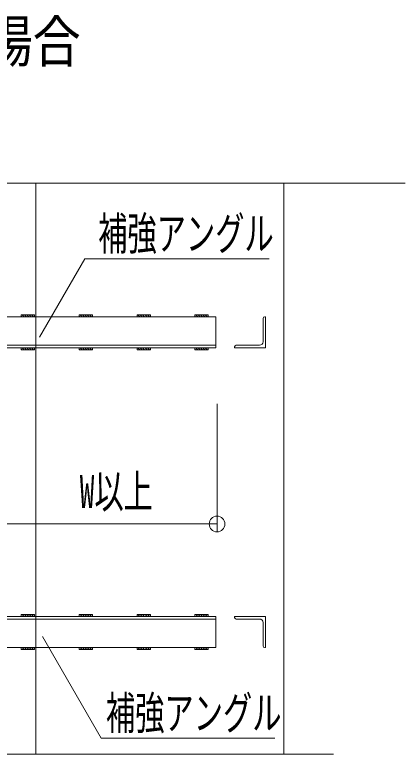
# Model space of a CAD drawing. Units: millimetres, scale not verified. Extents: x -2940 to 2940, y -2044 to 2044.
# Drawn here: x 1575 to 1897, y -1283 to -674 of the extents above; entities that cross this region are included whole.
import ezdxf
from ezdxf.enums import TextEntityAlignment as Align

# ---------------------------------------------------------------- set-up
doc = ezdxf.new("R2010")
doc.units = ezdxf.units.MM
doc.header["$LTSCALE"] = 8
doc.layers.add('0-0_特記', color=4, linetype='Continuous', lineweight=18)
doc.layers.add('0-1_0-0', color=7, linetype='Continuous', lineweight=18)
doc.layers.add('0-B_96', color=7, linetype='Continuous')
doc.styles.add('ＭＳ ゴシック', font='')
doc.styles.get('ＭＳ ゴシック').set_extended_font_data('MS Gothic')

msp = doc.modelspace()

# ---------------------------------------------------------------- linework, layer by layer
at = {"layer": '0-0_特記', "lineweight": 9}
for p, q in [((1595.587, -939.739), (1632.856, -875.188)), ((1597.968, -1186.491), (1646.41, -1270.397))]:
    msp.add_line(p, q, dxfattribs=at)
at = {"layer": '0-0_特記', "color": 7}
for p, q in [((1779.893, -924.25), (1779.893, -943.502)), ((1776.996, -946.399), (1757.744, -946.399)), ((1776.996, -1172.078), (1757.744, -1172.078)), ((1779.893, -1194.226), (1779.893, -1174.974))]:
    msp.add_line(p, q, dxfattribs=at)
for points in [[(1781.938, -948.444), (1781.938, -922.887), (1781.256, -922.887)], [(1756.381, -947.762), (1756.381, -948.444), (1781.938, -948.444)], [(1756.381, -1170.714), (1756.381, -1170.034), (1781.938, -1170.034)], [(1781.938, -1170.034), (1781.938, -1195.59), (1781.256, -1195.59)]]:
    msp.add_lwpolyline(points, dxfattribs=at)
for centre, radius, start, end in [((1781.256, -924.25), 1.363, 90, 180), ((1776.996, -943.502), 2.896, 270, 0), ((1757.744, -947.762), 1.363, 90, 180), ((1757.744, -1170.714), 1.363, 180, 270), ((1776.996, -1174.974), 2.896, 360, 90), ((1781.256, -1194.226), 1.363, 180, 270)]:
    msp.add_arc(centre, radius, start, end, dxfattribs=at)
at = {"layer": '0-1_0-0', "color": 4, "lineweight": 9}
for p, q in [((1896.987, -812.93), (1525.026, -812.93)), ((1632.856, -875.188), (1784.955, -875.188)), ((1740.978, -922.887), (1239.608, -922.887)), ((1740.978, -948.444), (1740.978, -922.887)), ((1740.978, -946.399), (1239.608, -946.399)), ((1740.978, -948.444), (1239.608, -948.444)), ((1741.93, -994.749), (1741.93, -1100.062)), ((1741.93, -1076.128), (1741.93, -1093.726)), ((1240.562, -1093.726), (1741.93, -1093.726)), ((1239.608, -1170.034), (1740.978, -1170.034)), ((1740.978, -1195.59), (1740.978, -1170.034)), ((1239.608, -1172.078), (1740.978, -1172.078)), ((1239.608, -1195.59), (1740.978, -1195.59)), ((1646.41, -1270.397), (1789.528, -1270.397)), ((1837.774, -1283.491), (1525.026, -1283.491))]:
    msp.add_line(p, q, dxfattribs=at)
at = {"layer": '0-1_0-0'}
for p, q in [((1592.51, -1283.491), (1592.51, -812.93)), ((1796.948, -1283.491), (1796.948, -812.93)), ((1580.585, -921.242), (1591.553, -921.242)), ((1580.585, -922.887), (1580.585, -921.242)), ((1580.585, -922.43), (1581.042, -922.887)), ((1591.553, -922.887), (1580.585, -922.887)), ((1581.335, -921.242), (1582.981, -922.887)), ((1583.274, -921.242), (1584.92, -922.887)), ((1585.214, -921.242), (1586.859, -922.887)), ((1587.153, -921.242), (1588.799, -922.887)), ((1589.092, -921.242), (1590.738, -922.887)), ((1591.031, -921.242), (1591.553, -921.763)), ((1591.553, -921.242), (1591.553, -922.887)), ((1628.29, -921.242), (1639.258, -921.242)), ((1628.29, -922.887), (1628.29, -921.242)), ((1628.29, -922.43), (1628.747, -922.887)), ((1639.258, -922.887), (1628.29, -922.887)), ((1629.04, -921.242), (1630.686, -922.887)), ((1630.979, -921.242), (1632.625, -922.887)), ((1632.919, -921.242), (1634.564, -922.887)), ((1634.858, -921.242), (1636.504, -922.887)), ((1636.797, -921.242), (1638.443, -922.887)), ((1638.736, -921.242), (1639.258, -921.763)), ((1639.258, -921.242), (1639.258, -922.887)), ((1675.995, -921.242), (1686.962, -921.242)), ((1675.995, -922.887), (1675.995, -921.242)), ((1675.995, -922.43), (1676.452, -922.887)), ((1686.962, -922.887), (1675.995, -922.887)), ((1676.745, -921.242), (1678.391, -922.887)), ((1678.684, -921.242), (1680.33, -922.887)), ((1680.624, -921.242), (1682.269, -922.887)), ((1682.563, -921.242), (1684.209, -922.887)), ((1684.502, -921.242), (1686.148, -922.887)), ((1686.441, -921.242), (1686.962, -921.763)), ((1686.962, -921.242), (1686.962, -922.887)), ((1723.7, -921.242), (1734.667, -921.242)), ((1723.7, -922.887), (1723.7, -921.242)), ((1723.7, -922.43), (1724.157, -922.887)), ((1734.667, -922.887), (1723.7, -922.887)), ((1724.45, -921.242), (1726.096, -922.887)), ((1726.389, -921.242), (1728.035, -922.887)), ((1728.329, -921.242), (1729.974, -922.887)), ((1730.268, -921.242), (1731.914, -922.887)), ((1732.207, -921.242), (1733.853, -922.887)), ((1734.146, -921.242), (1734.667, -921.763)), ((1734.667, -921.242), (1734.667, -922.887)), ((1580.585, -948.444), (1591.553, -948.444)), ((1580.585, -950.089), (1580.585, -948.444)), ((1580.585, -949.632), (1581.042, -950.089)), ((1591.553, -950.089), (1580.585, -950.089)), ((1581.335, -948.444), (1582.981, -950.089)), ((1583.274, -948.444), (1584.92, -950.089)), ((1585.214, -948.444), (1586.859, -950.089)), ((1587.153, -948.444), (1588.799, -950.089)), ((1589.092, -948.444), (1590.738, -950.089)), ((1591.031, -948.444), (1591.553, -948.964)), ((1591.553, -948.444), (1591.553, -950.089)), ((1628.29, -948.444), (1639.258, -948.444)), ((1628.29, -950.089), (1628.29, -948.444)), ((1628.29, -949.632), (1628.747, -950.089)), ((1639.258, -950.089), (1628.29, -950.089)), ((1629.04, -948.444), (1630.686, -950.089)), ((1630.979, -948.444), (1632.625, -950.089)), ((1632.919, -948.444), (1634.564, -950.089)), ((1634.858, -948.444), (1636.504, -950.089)), ((1636.797, -948.444), (1638.443, -950.089)), ((1638.736, -948.444), (1639.258, -948.964)), ((1639.258, -948.444), (1639.258, -950.089)), ((1675.995, -948.444), (1686.962, -948.444)), ((1675.995, -950.089), (1675.995, -948.444)), ((1675.995, -949.632), (1676.452, -950.089)), ((1686.962, -950.089), (1675.995, -950.089)), ((1676.745, -948.444), (1678.391, -950.089)), ((1678.684, -948.444), (1680.33, -950.089)), ((1680.624, -948.444), (1682.269, -950.089)), ((1682.563, -948.444), (1684.209, -950.089)), ((1684.502, -948.444), (1686.148, -950.089)), ((1686.441, -948.444), (1686.962, -948.964)), ((1686.962, -948.444), (1686.962, -950.089)), ((1723.7, -948.444), (1734.667, -948.444)), ((1723.7, -950.089), (1723.7, -948.444)), ((1723.7, -949.632), (1724.157, -950.089)), ((1734.667, -950.089), (1723.7, -950.089)), ((1724.45, -948.444), (1726.096, -950.089)), ((1726.389, -948.444), (1728.035, -950.089)), ((1728.329, -948.444), (1729.974, -950.089)), ((1730.268, -948.444), (1731.914, -950.089)), ((1732.207, -948.444), (1733.853, -950.089)), ((1734.146, -948.444), (1734.667, -948.964)), ((1734.667, -948.444), (1734.667, -950.089)), ((1580.585, -1168.388), (1591.553, -1168.388)), ((1580.585, -1170.034), (1580.585, -1168.388)), ((1580.585, -1169.576), (1581.042, -1170.034)), ((1591.553, -1170.034), (1580.585, -1170.034)), ((1581.335, -1168.388), (1582.981, -1170.034)), ((1583.274, -1168.388), (1584.92, -1170.034)), ((1585.214, -1168.388), (1586.859, -1170.034)), ((1587.153, -1168.388), (1588.799, -1170.034)), ((1589.092, -1168.388), (1590.738, -1170.034)), ((1591.031, -1168.388), (1591.553, -1168.909)), ((1591.553, -1168.388), (1591.553, -1170.034)), ((1628.29, -1168.388), (1639.258, -1168.388)), ((1628.29, -1170.034), (1628.29, -1168.388)), ((1628.29, -1169.576), (1628.747, -1170.034)), ((1639.258, -1170.034), (1628.29, -1170.034)), ((1629.04, -1168.388), (1630.686, -1170.034)), ((1630.979, -1168.388), (1632.625, -1170.034)), ((1632.919, -1168.388), (1634.564, -1170.034)), ((1634.858, -1168.388), (1636.504, -1170.034)), ((1636.797, -1168.388), (1638.443, -1170.034)), ((1638.736, -1168.388), (1639.258, -1168.909)), ((1639.258, -1168.388), (1639.258, -1170.034)), ((1675.995, -1168.388), (1686.962, -1168.388)), ((1675.995, -1170.034), (1675.995, -1168.388)), ((1675.995, -1169.576), (1676.452, -1170.034)), ((1686.962, -1170.034), (1675.995, -1170.034)), ((1676.745, -1168.388), (1678.391, -1170.034)), ((1678.684, -1168.388), (1680.33, -1170.034)), ((1680.624, -1168.388), (1682.269, -1170.034)), ((1682.563, -1168.388), (1684.209, -1170.034)), ((1684.502, -1168.388), (1686.148, -1170.034)), ((1686.441, -1168.388), (1686.962, -1168.909)), ((1686.962, -1168.388), (1686.962, -1170.034)), ((1723.7, -1168.388), (1734.667, -1168.388)), ((1723.7, -1170.034), (1723.7, -1168.388)), ((1723.7, -1169.576), (1724.157, -1170.034)), ((1734.667, -1170.034), (1723.7, -1170.034)), ((1724.45, -1168.388), (1726.096, -1170.034)), ((1726.389, -1168.388), (1728.035, -1170.034)), ((1728.329, -1168.388), (1729.974, -1170.034)), ((1730.268, -1168.388), (1731.914, -1170.034)), ((1732.207, -1168.388), (1733.853, -1170.034)), ((1734.146, -1168.388), (1734.667, -1168.909)), ((1734.667, -1168.388), (1734.667, -1170.034)), ((1580.585, -1195.59), (1591.553, -1195.59)), ((1580.585, -1197.234), (1580.585, -1195.59)), ((1580.585, -1196.778), (1581.042, -1197.234)), ((1591.553, -1197.234), (1580.585, -1197.234)), ((1581.335, -1195.59), (1582.981, -1197.234)), ((1583.274, -1195.59), (1584.92, -1197.234)), ((1585.214, -1195.59), (1586.859, -1197.234)), ((1587.153, -1195.59), (1588.799, -1197.234)), ((1589.092, -1195.59), (1590.738, -1197.234)), ((1591.031, -1195.59), (1591.553, -1196.11)), ((1591.553, -1195.59), (1591.553, -1197.234)), ((1628.29, -1195.59), (1639.258, -1195.59)), ((1628.29, -1197.234), (1628.29, -1195.59)), ((1628.29, -1196.778), (1628.747, -1197.234)), ((1639.258, -1197.234), (1628.29, -1197.234)), ((1629.04, -1195.59), (1630.686, -1197.234)), ((1630.979, -1195.59), (1632.625, -1197.234)), ((1632.919, -1195.59), (1634.564, -1197.234)), ((1634.858, -1195.59), (1636.504, -1197.234)), ((1636.797, -1195.59), (1638.443, -1197.234)), ((1638.736, -1195.59), (1639.258, -1196.11)), ((1639.258, -1195.59), (1639.258, -1197.234)), ((1675.995, -1195.59), (1686.962, -1195.59)), ((1675.995, -1197.234), (1675.995, -1195.59)), ((1675.995, -1196.778), (1676.452, -1197.234)), ((1686.962, -1197.234), (1675.995, -1197.234)), ((1676.745, -1195.59), (1678.391, -1197.234)), ((1678.684, -1195.59), (1680.33, -1197.234)), ((1680.624, -1195.59), (1682.269, -1197.234)), ((1682.563, -1195.59), (1684.209, -1197.234)), ((1684.502, -1195.59), (1686.148, -1197.234)), ((1686.441, -1195.59), (1686.962, -1196.11)), ((1686.962, -1195.59), (1686.962, -1197.234)), ((1723.7, -1195.59), (1734.667, -1195.59)), ((1723.7, -1197.234), (1723.7, -1195.59)), ((1723.7, -1196.778), (1724.157, -1197.234)), ((1734.667, -1197.234), (1723.7, -1197.234)), ((1724.45, -1195.59), (1726.096, -1197.234)), ((1726.389, -1195.59), (1728.035, -1197.234)), ((1728.329, -1195.59), (1729.974, -1197.234)), ((1730.268, -1195.59), (1731.914, -1197.234)), ((1732.207, -1195.59), (1733.853, -1197.234)), ((1734.146, -1195.59), (1734.667, -1196.11)), ((1734.667, -1195.59), (1734.667, -1197.234))]:
    msp.add_line(p, q, dxfattribs=at)
at = {"layer": '0-1_0-0', "color": 4, "lineweight": 9}
msp.add_circle((1741.93, -1093.726), 6.495, dxfattribs=at)

# ---------------------------------------------------------------- texts
at = {"layer": '0-0_特記', "color": 7, "style": 'ＭＳ ゴシック', "width": 0.65}
for s, p in [('補強アングル', (1643.931, -876.046)), ('W以上', (1628.794, -1088.672)), ('補強アングル', (1650.321, -1271.255))]:
    msp.add_text(s, height=27.21, dxfattribs=at).set_placement(p, align=Align.BOTTOM_LEFT)
at = {"layer": '0-B_96', "style": 'ＭＳ ゴシック', "width": 0.85}
msp.add_text('(2)幅360mm以下の開口の場合', height=34.01, dxfattribs=at).set_placement((1117.275, -723.158), align=Align.BOTTOM_LEFT)

doc.saveas('drawing.dxf')
